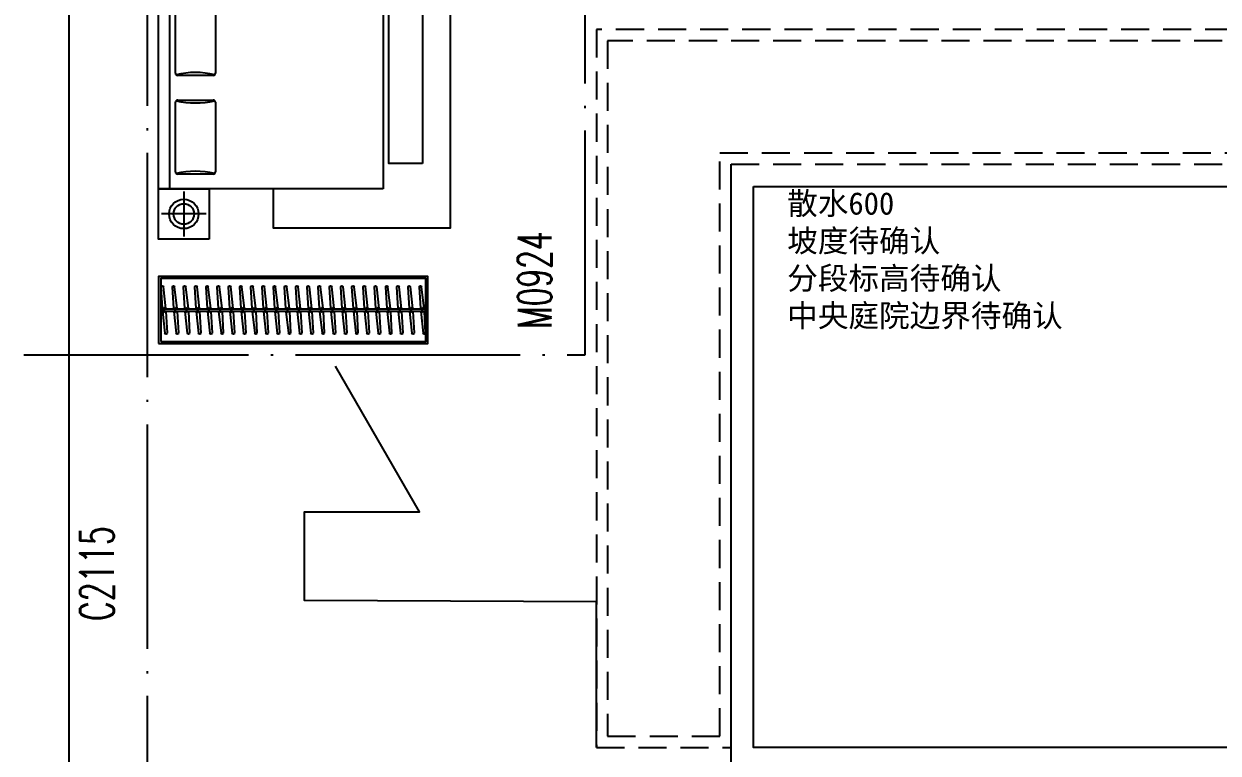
# Model space of a CAD drawing. Extents: x 14112 to 33812, y 15441 to 35841.
# Drawn here: x 14112 to 24751, y 24191 to 30691 of the extents above; entities that cross this region are included whole.
import ezdxf
from ezdxf.enums import TextEntityAlignment as Align

# ---------------------------------------------------------------- set-up
doc = ezdxf.new("R2010")
doc.units = 0
doc.header["$LTSCALE"] = 1000
doc.header["$MEASUREMENT"] = 0
doc.linetypes.add('DOTE', pattern=[2.42, 2, -0.2, 0.02, -0.2])
doc.linetypes.add('HIDDEN', pattern=[0.375, 0.25, -0.125])
for name, color, linetype in [('A-DOTE', 1, 'Continuous'), ('A-GROUND', 2, 'Continuous'), ('A-PUB_TEXT', 7, 'Continuous'), ('A-WALL', 4, 'Continuous'), ('A-WINDOW-TEXT', 7, 'Continuous'), ('A-家具', 254, 'Continuous'), ('A-立面看线', 7, 'Continuous')]:
    doc.layers.add(name, color=color, linetype=linetype)
doc.styles.add('_TCH_WINDOW', font='SIMPLEX', dxfattribs={"height": 3.5, "bigfont": 'GBCBIG'})
doc.styles.add('BCP_PENDING_CN', font='')
doc.styles.get('BCP_PENDING_CN').set_extended_font_data('SimSun')

# ---------------------------------------------------------------- blocks, each defined once
blk = doc.blocks.new('A$C754C7141')
at = {"color": 0}
for p, q in [((0, 20), (0, 640)), ((0, 20), (0, 640)), ((0, 20), (0, 640)), ((20, 660), (336, 660)), ((20, 660), (336, 660)), ((20, 660), (336, 660)), ((356, 640), (356, 20)), ((356, 640), (356, 20)), ((356, 640), (356, 20)), ((336, 0), (20, 0)), ((336, 0), (20, 0)), ((336, 0), (20, 0))]:
    blk.add_line(p, q, dxfattribs=at)
for centre, radius, start, end in [((20, 640), 20, 90, 180), ((20, 640), 20, 90, 180), ((20, 640), 20, 90, 180), ((178, 1402), 768, 257.0583, 282.9417), ((178, 1402), 768, 257.0583, 282.9417), ((178, 1402), 768, 257.0583, 282.9417), ((336, 640), 20, 0, 90), ((336, 640), 20, 0, 90), ((336, 640), 20, 0, 90), ((20, 20), 20, 180, 270), ((20, 20), 20, 180, 270), ((20, 20), 20, 180, 270), ((178, -742), 768, 77.0583, 102.9417), ((178, -742), 768, 77.0583, 102.9417), ((178, -742), 768, 77.0583, 102.9417), ((336, 20), 20, 270, 0), ((336, 20), 20, 270, 0), ((336, 20), 20, 270, 0)]:
    blk.add_arc(centre, radius, start, end, dxfattribs=at)
blk = doc.blocks.new('*U71')
at = {"color": 0}
for p, q in [((-1125, -425), (-1125, -25)), ((-900, -100), (900, -100)), ((1125, -425), (1125, -25)), ((-925, -225), (-1325, -225)), ((925, -225), (1325, -225))]:
    blk.add_line(p, q, dxfattribs=at)
for points in [[(-900, -2000), (-900, 0), (900, 0), (900, -2000)], [(900, -450), (900, 0), (1350, 0), (1350, -450)], [(-1350, -450), (-1350, 0), (-900, 0), (-900, -450)], [(-675, -2350), (-675, -2050), (675, -2050), (675, -2350)]]:
    blk.add_lwpolyline(points, close=True, dxfattribs=at)
blk.add_lwpolyline([(-900, -1020), (-1250, -1020), (-1250, -2600), (1250, -2600), (1250, -1020), (900, -1020)], dxfattribs=at)
for centre, radius in [((-1125, -225), 131), ((1125, -225), 131), ((-1125, -225), 91.6), ((1125, -225), 91.6)]:
    blk.add_circle(centre, radius, dxfattribs=at)
at = {"color": 0, "rotation": 90}
for p in [(-110, -506), (770, -506)]:
    blk.add_blockref('A$C754C7141', p, dxfattribs=at)
blk = doc.blocks.new('*U62')
at = {"color": 0}
blk.add_wipeout([(0, 0), (0, 600), (2400, 600), (2400, 0)], dxfattribs=at)
for p, q in [((35, 314), (56, 507)), ((65, 314), (76, 505)), ((135, 314), (156, 507)), ((165, 314), (176, 505)), ((235, 314), (256, 507)), ((265, 314), (276, 505)), ((335, 314), (356, 507)), ((365, 314), (376, 505)), ((435, 314), (456, 507)), ((465, 314), (476, 505)), ((535, 314), (556, 507)), ((565, 314), (576, 505)), ((635, 314), (656, 507)), ((665, 314), (676, 505)), ((735, 314), (756, 507)), ((765, 314), (776, 505)), ((835, 314), (856, 507)), ((865, 314), (876, 505)), ((935, 314), (956, 507)), ((965, 314), (976, 505)), ((1035, 314), (1056, 507)), ((1065, 314), (1076, 505)), ((1135, 314), (1156, 507)), ((1165, 314), (1176, 505)), ((1235, 314), (1256, 507)), ((1265, 314), (1276, 505)), ((1335, 314), (1356, 507)), ((1365, 314), (1376, 505)), ((1435, 314), (1456, 507)), ((1465, 314), (1476, 505)), ((1535, 314), (1556, 507)), ((1565, 314), (1576, 505)), ((1635, 314), (1656, 507)), ((1665, 314), (1676, 505)), ((1735, 314), (1756, 507)), ((1765, 314), (1776, 505)), ((1835, 314), (1856, 507)), ((1865, 314), (1876, 505)), ((1935, 314), (1956, 507)), ((1965, 314), (1976, 505)), ((2035, 314), (2056, 507)), ((2065, 314), (2076, 505)), ((2135, 314), (2156, 507)), ((2165, 314), (2176, 505)), ((2235, 314), (2256, 507)), ((2265, 314), (2276, 505)), ((2335, 314), (2356, 507)), ((2365, 314), (2376, 505)), ((20, 315), (25, 315)), ((20, 285), (25, 285)), ((35, 286), (23, 95)), ((25, 310), (2375, 310)), ((25, 290), (2375, 290)), ((35, 314), (48, 314)), ((48, 286), (35, 286)), ((65, 286), (43, 93)), ((48, 317), (52, 317)), ((48, 317), (48, 283)), ((52, 283), (48, 283)), ((52, 317), (52, 283)), ((52, 314), (65, 314)), ((65, 286), (52, 286)), ((135, 286), (123, 95)), ((135, 314), (148, 314)), ((148, 286), (135, 286)), ((165, 286), (143, 93)), ((148, 317), (152, 317)), ((148, 317), (148, 283)), ((152, 283), (148, 283)), ((152, 317), (152, 283)), ((152, 314), (165, 314)), ((165, 286), (152, 286)), ((235, 286), (223, 95)), ((235, 314), (248, 314)), ((248, 286), (235, 286)), ((265, 286), (243, 93)), ((248, 317), (252, 317)), ((248, 317), (248, 283)), ((252, 283), (248, 283)), ((252, 317), (252, 283)), ((252, 314), (265, 314)), ((265, 286), (252, 286)), ((335, 286), (323, 95)), ((335, 314), (348, 314)), ((348, 286), (335, 286)), ((365, 286), (343, 93)), ((348, 317), (352, 317)), ((348, 317), (348, 283)), ((352, 283), (348, 283)), ((352, 317), (352, 283)), ((352, 314), (365, 314)), ((365, 286), (352, 286)), ((435, 286), (423, 95)), ((435, 314), (448, 314)), ((448, 286), (435, 286)), ((465, 286), (443, 93)), ((448, 317), (452, 317)), ((448, 317), (448, 283)), ((452, 283), (448, 283)), ((452, 317), (452, 283)), ((452, 314), (465, 314)), ((465, 286), (452, 286)), ((535, 286), (523, 95)), ((535, 314), (548, 314)), ((548, 286), (535, 286)), ((565, 286), (543, 93)), ((548, 317), (552, 317)), ((548, 317), (548, 283)), ((552, 283), (548, 283)), ((552, 317), (552, 283)), ((552, 314), (565, 314)), ((565, 286), (552, 286)), ((635, 286), (623, 95)), ((635, 314), (648, 314)), ((648, 286), (635, 286)), ((665, 286), (643, 93)), ((648, 317), (652, 317)), ((648, 317), (648, 283)), ((652, 283), (648, 283)), ((652, 317), (652, 283)), ((652, 314), (665, 314)), ((665, 286), (652, 286)), ((735, 286), (723, 95)), ((735, 314), (748, 314)), ((748, 286), (735, 286)), ((765, 286), (743, 93)), ((748, 317), (752, 317)), ((748, 317), (748, 283)), ((752, 283), (748, 283)), ((752, 317), (752, 283)), ((752, 314), (765, 314)), ((765, 286), (752, 286)), ((835, 286), (823, 95)), ((835, 314), (848, 314)), ((848, 286), (835, 286)), ((865, 286), (843, 93)), ((848, 317), (852, 317)), ((848, 317), (848, 283)), ((852, 283), (848, 283)), ((852, 317), (852, 283)), ((852, 314), (865, 314)), ((865, 286), (852, 286)), ((935, 286), (923, 95)), ((935, 314), (948, 314)), ((948, 286), (935, 286)), ((965, 286), (943, 93)), ((948, 317), (952, 317)), ((948, 317), (948, 283)), ((952, 283), (948, 283)), ((952, 317), (952, 283)), ((952, 314), (965, 314)), ((965, 286), (952, 286)), ((1035, 286), (1023, 95)), ((1035, 314), (1048, 314)), ((1048, 286), (1035, 286)), ((1065, 286), (1043, 93)), ((1048, 317), (1052, 317)), ((1048, 317), (1048, 283)), ((1052, 283), (1048, 283)), ((1052, 317), (1052, 283)), ((1052, 314), (1065, 314)), ((1065, 286), (1052, 286)), ((1135, 286), (1123, 95)), ((1135, 314), (1148, 314)), ((1148, 286), (1135, 286)), ((1165, 286), (1143, 93)), ((1148, 317), (1152, 317)), ((1148, 317), (1148, 283)), ((1152, 283), (1148, 283)), ((1152, 317), (1152, 283)), ((1152, 314), (1165, 314)), ((1165, 286), (1152, 286)), ((1235, 286), (1223, 95)), ((1235, 314), (1248, 314)), ((1248, 286), (1235, 286)), ((1265, 286), (1243, 93)), ((1248, 317), (1252, 317)), ((1248, 317), (1248, 283)), ((1252, 283), (1248, 283)), ((1252, 317), (1252, 283)), ((1252, 314), (1265, 314)), ((1265, 286), (1252, 286)), ((1335, 286), (1323, 95)), ((1335, 314), (1348, 314)), ((1348, 286), (1335, 286)), ((1365, 286), (1343, 93)), ((1348, 317), (1352, 317)), ((1348, 317), (1348, 283)), ((1352, 283), (1348, 283)), ((1352, 317), (1352, 283)), ((1352, 314), (1365, 314)), ((1365, 286), (1352, 286)), ((1435, 286), (1423, 95)), ((1435, 314), (1448, 314)), ((1448, 286), (1435, 286)), ((1465, 286), (1443, 93)), ((1448, 317), (1452, 317)), ((1448, 317), (1448, 283)), ((1452, 283), (1448, 283)), ((1452, 317), (1452, 283)), ((1452, 314), (1465, 314)), ((1465, 286), (1452, 286)), ((1535, 286), (1523, 95)), ((1535, 314), (1548, 314)), ((1548, 286), (1535, 286)), ((1565, 286), (1543, 93)), ((1548, 317), (1552, 317)), ((1548, 317), (1548, 283)), ((1552, 283), (1548, 283)), ((1552, 317), (1552, 283)), ((1552, 314), (1565, 314)), ((1565, 286), (1552, 286)), ((1635, 286), (1623, 95)), ((1635, 314), (1648, 314)), ((1648, 286), (1635, 286)), ((1665, 286), (1643, 93)), ((1648, 317), (1652, 317)), ((1648, 317), (1648, 283)), ((1652, 283), (1648, 283)), ((1652, 317), (1652, 283)), ((1652, 314), (1665, 314)), ((1665, 286), (1652, 286)), ((1735, 286), (1723, 95)), ((1735, 314), (1748, 314)), ((1748, 286), (1735, 286)), ((1765, 286), (1743, 93)), ((1748, 317), (1752, 317)), ((1748, 317), (1748, 283)), ((1752, 283), (1748, 283)), ((1752, 317), (1752, 283)), ((1752, 314), (1765, 314)), ((1765, 286), (1752, 286)), ((1835, 286), (1823, 95)), ((1835, 314), (1848, 314)), ((1848, 286), (1835, 286)), ((1865, 286), (1843, 93)), ((1848, 317), (1852, 317)), ((1848, 317), (1848, 283)), ((1852, 283), (1848, 283)), ((1852, 317), (1852, 283)), ((1852, 314), (1865, 314)), ((1865, 286), (1852, 286)), ((1935, 286), (1923, 95)), ((1935, 314), (1948, 314)), ((1948, 286), (1935, 286)), ((1965, 286), (1943, 93)), ((1948, 317), (1952, 317)), ((1948, 317), (1948, 283)), ((1952, 283), (1948, 283)), ((1952, 317), (1952, 283)), ((1952, 314), (1965, 314)), ((1965, 286), (1952, 286)), ((2035, 286), (2023, 95)), ((2035, 314), (2048, 314)), ((2048, 286), (2035, 286)), ((2065, 286), (2043, 93)), ((2048, 317), (2052, 317)), ((2048, 317), (2048, 283)), ((2052, 283), (2048, 283)), ((2052, 317), (2052, 283)), ((2052, 314), (2065, 314)), ((2065, 286), (2052, 286)), ((2135, 286), (2123, 95)), ((2135, 314), (2148, 314)), ((2148, 286), (2135, 286)), ((2165, 286), (2143, 93)), ((2148, 317), (2152, 317)), ((2148, 317), (2148, 283)), ((2152, 283), (2148, 283)), ((2152, 317), (2152, 283)), ((2152, 314), (2165, 314)), ((2165, 286), (2152, 286)), ((2235, 286), (2223, 95)), ((2235, 314), (2248, 314)), ((2248, 286), (2235, 286)), ((2265, 286), (2243, 93)), ((2248, 317), (2252, 317)), ((2248, 317), (2248, 283)), ((2252, 283), (2248, 283)), ((2252, 317), (2252, 283)), ((2252, 314), (2265, 314)), ((2265, 286), (2252, 286)), ((2335, 286), (2323, 95)), ((2335, 314), (2348, 314)), ((2348, 286), (2335, 286)), ((2365, 286), (2343, 93)), ((2348, 317), (2352, 317)), ((2348, 317), (2348, 283)), ((2352, 283), (2348, 283)), ((2352, 317), (2352, 283)), ((2352, 314), (2365, 314)), ((2365, 286), (2352, 286)), ((2380, 315), (2375, 315)), ((2380, 285), (2375, 285))]:
    blk.add_line(p, q, dxfattribs=at)
for points in [[(0, 600), (2400, 600), (2400, 0), (0, 0)], [(20, 580), (2380, 580), (2380, 20), (20, 20)]]:
    blk.add_lwpolyline(points, close=True, dxfattribs=at)
for points in [[(25, 285), (25, 315)], [(2375, 285), (2375, 315)]]:
    blk.add_lwpolyline(points, dxfattribs=at)
for centre, start, end in [((66, 506), 356.9606, 174.2894), ((166, 506), 356.9606, 174.2894), ((266, 506), 356.9606, 174.2894), ((366, 506), 356.9606, 174.2894), ((466, 506), 356.9606, 174.2894), ((566, 506), 356.9606, 174.2894), ((666, 506), 356.9606, 174.2894), ((766, 506), 356.9606, 174.2894), ((866, 506), 356.9606, 174.2894), ((966, 506), 356.9606, 174.2894), ((1066, 506), 356.9606, 174.2894), ((1166, 506), 356.9606, 174.2894), ((1266, 506), 356.9606, 174.2894), ((1366, 506), 356.9606, 174.2894), ((1466, 506), 356.9606, 174.2894), ((1566, 506), 356.9606, 174.2894), ((1666, 506), 356.9606, 174.2894), ((1766, 506), 356.9606, 174.2894), ((1866, 506), 356.9606, 174.2894), ((1966, 506), 356.9606, 174.2894), ((2066, 506), 356.9606, 174.2894), ((2166, 506), 356.9606, 174.2894), ((2266, 506), 356.9606, 174.2894), ((2366, 506), 356.9606, 174.2894), ((33, 94), 176.9606, 354.2894), ((133, 94), 176.9606, 354.2894), ((233, 94), 176.9606, 354.2894), ((333, 94), 176.9606, 354.2894), ((433, 94), 176.9606, 354.2894), ((533, 94), 176.9606, 354.2894), ((633, 94), 176.9606, 354.2894), ((733, 94), 176.9606, 354.2894), ((833, 94), 176.9606, 354.2894), ((933, 94), 176.9606, 354.2894), ((1033, 94), 176.9606, 354.2894), ((1133, 94), 176.9606, 354.2894), ((1233, 94), 176.9606, 354.2894), ((1333, 94), 176.9606, 354.2894), ((1433, 94), 176.9606, 354.2894), ((1533, 94), 176.9606, 354.2894), ((1633, 94), 176.9606, 354.2894), ((1733, 94), 176.9606, 354.2894), ((1833, 94), 176.9606, 354.2894), ((1933, 94), 176.9606, 354.2894), ((2033, 94), 176.9606, 354.2894), ((2133, 94), 176.9606, 354.2894), ((2233, 94), 176.9606, 354.2894), ((2333, 94), 176.9606, 354.2894)]:
    blk.add_arc(centre, 10, start, end, dxfattribs=at)

msp = doc.modelspace()

# ---------------------------------------------------------------- linework, layer by layer
at = {"layer": 'A-DOTE', "linetype": 'DOTE'}
for p, q in [((15212, 15441), (15212, 35841)), ((19112, 27741), (19112, 35841)), ((14112, 27741), (19112, 27741))]:
    msp.add_line(p, q, dxfattribs=at)
at = {"layer": 'A-WALL'}
msp.add_lwpolyline([(20612, 29241), (27612, 29241), (27612, 24241), (20612, 24241)], close=True, dxfattribs=at)
msp.add_lwpolyline([(19212, 24241), (19212, 25541), (16612, 25551), (16612, 26341), (17637, 26341), (16887, 27641)], dxfattribs=at)
at = {"layer": 'A-立面看线', "linetype": 'HIDDEN'}
for points in [[(19212, 30641), (19212, 24241), (20412, 24241), (20412, 29441), (27812, 29441), (27812, 24241), (29012, 24241), (29012, 30641)], [(19312, 30541), (19312, 24341), (20312, 24341), (20312, 29541), (27912, 29541), (27912, 24341), (28912, 24341), (28912, 30541)], [(20412, 29441), (27812, 29441), (27812, 24041), (20412, 24041)]]:
    msp.add_lwpolyline(points, close=True, dxfattribs=at)

# ---------------------------------------------------------------- block references
at = {"layer": 'A-家具', "rotation": 90.00000000000001}
msp.add_blockref('*U71', (15312, 30122), dxfattribs=at)
at = {"layer": 'A-家具', "xscale": -1, "rotation": 180}
msp.add_blockref('*U62', (15312, 28441), dxfattribs=at)

# ---------------------------------------------------------------- texts
at = {"layer": 'A-PUB_TEXT', "insert": (20912, 29191), "char_height": 200, "width": 2600, "attachment_point": 1, "style": 'BCP_PENDING_CN'}
msp.add_mtext('散水600\\P坡度待确认\\P分段标高待确认\\P中央庭院边界待确认', dxfattribs=at)
at = {"layer": 'A-WINDOW-TEXT', "style": '_TCH_WINDOW', "width": 0.65}
for s, p in [('M0924', (18662, 28407)), ('C2115', (14762, 25791))]:
    msp.add_text(s, height=300, rotation=90, dxfattribs=at).set_placement(p, align=Align.MIDDLE_CENTER)

# ---------------------------------------------------------------- next in the draw order: linework, layer by layer
at = {"layer": 'A-GROUND'}
msp.add_lwpolyline([(19372, 30841), (19372, 31441), (19812, 31441), (19812, 32641), (14512, 32641), (14512, 23441), (15612, 23441), (15612, 15841), (21212, 15841), (21212, 18441), (20612, 18441)], dxfattribs=at)

doc.saveas('drawing.dxf')
